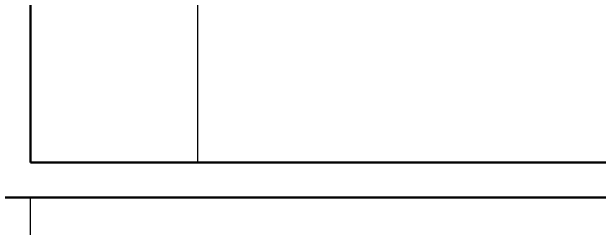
# Model space of a CAD drawing. Header units: millimetres. Extents: x 44692 to 174433, y -26273 to 14445.
# Drawn here: x 148458 to 150140, y -17230 to -16611 of the extents above; entities that cross this region are included whole.
import ezdxf

# ---------------------------------------------------------------- set-up
doc = ezdxf.new("R2010")
doc.units = ezdxf.units.MM
doc.header["$LTSCALE"] = 100
doc.linetypes.add('DASHEDX2', pattern=[3.048, 2.54, -0.508])
doc.linetypes.add('DIVIDEX2', pattern=[6.604, 5.08, -0.508, 0, -0.508, 0, -0.508])
for name, color, linetype in [('Area circulacion', 50, 'DASHEDX2'), ('Muebles', 112, 'Continuous'), ('Puertas', 43, 'DIVIDEX2')]:
    doc.layers.add(name, color=color, linetype=linetype)
doc.layers.add('Paredes', color=7, linetype='Continuous', lineweight=50)

msp = doc.modelspace()

# ---------------------------------------------------------------- linework, layer by layer
at = {"layer": 'Area circulacion', "color": 2}
msp.add_line((150011.465, -17141.72), (149911.465, -17141.72), dxfattribs=at)
at = {"layer": 'Muebles'}
msp.add_line((148990.322, -17041.72), (148990.322, -15441.72), dxfattribs=at)
at = {"layer": 'Paredes'}
for p, q in [((148511.465, -15441.72), (148511.465, -17041.72)), ((150511.465, -17041.72), (148511.465, -17041.72)), ((148511.465, -17141.72), (148411.465, -17141.72)), ((148511.465, -17141.72), (150511.465, -17141.72))]:
    msp.add_line(p, q, dxfattribs=at)
at = {"layer": 'Puertas'}
msp.add_line((148511.465, -18241.72), (148511.465, -17141.72), dxfattribs=at)

doc.saveas('drawing.dxf')
